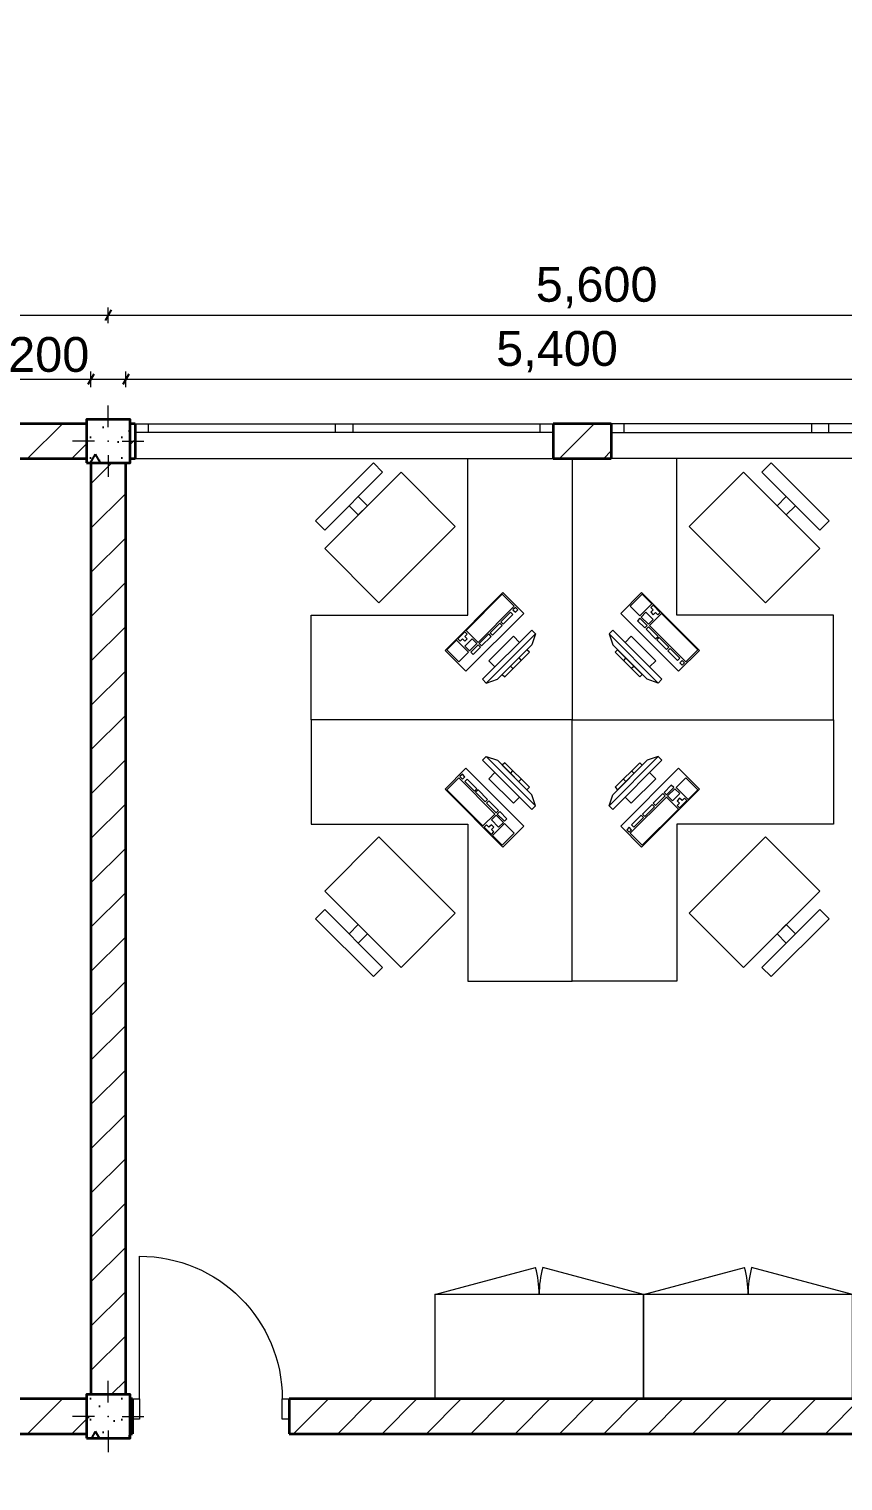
# Model space of a CAD drawing. Header units: millimetres. Extents: x 323482 to 503016, y 8175 to 72038.
# Drawn here: x 429668 to 434343, y 18787 to 27123 of the extents above; entities that cross this region are included whole.
import ezdxf

# ---------------------------------------------------------------- set-up
doc = ezdxf.new("R2010")
doc.units = ezdxf.units.MM
doc.header["$MEASUREMENT"] = 0
for name, color, linetype in [('ARCHICAD Doors', 7, 'Continuous'), ('ARCHICAD Windows', 7, 'Continuous'), ('Dimensioning - General', 7, 'Continuous'), ('Interior - Furniture', 7, 'Continuous'), ('Structural - Bearing', 7, 'Continuous')]:
    doc.layers.add(name, color=color, linetype=linetype)
for name, color, linetype, lineweight, true_color in [('ARCHICAD Doors_Pen_No__23', 7, 'Continuous', 20, 0xff6600), ('ARCHICAD Doors_Pen_No__3', 7, 'Continuous', 18, 0xff6600), ('ARCHICAD Windows_Pen_No__23', 7, 'Continuous', 20, 0xff6600), ('ARCHICAD Windows_Pen_No__3', 7, 'Continuous', 18, 0xff6600), ('Dimensioning - General_Pen_No__45', 7, 'Continuous', 25, 0x40a5ff), ('Dimensioning - General_Pen_No__85', 7, 'Continuous', 20, 0x80c2ff), ('Structural - Bearing_Pen_No__107', 7, 'Continuous', 13, 0xaaaaaa), ('Structural - Bearing_Pen_No__28', 7, 'Continuous', 35, 0xa80f02), ('Structural - Bearing_Pen_No__48', 7, 'Continuous', 25, 0xa80f02), ('Structural - Combined_Pen_No__118', 7, 'Continuous', 13, 0x573938), ('Structural - Grid_Pen_No__118', 7, 'Continuous', 13, 0x573938)]:
    doc.layers.add(name, color=color, linetype=linetype, lineweight=lineweight, true_color=true_color)
for name, color, linetype, lineweight in [('ARCHICAD Doors_Pen_No__27', 7, 'Continuous', 35), ('ARCHICAD Windows_Pen_No__27', 7, 'Continuous', 35), ('Dimensioning - General_Pen_No__46', 5, 'Continuous', 25), ('Interior - Furniture _Pen_No__120', 7, 'Continuous', 13), ('Structural - Bearing_Pen_No__20', 1, 'Continuous', 0), ('Structural - Bearing_Pen_No__27', 7, 'Continuous', 35)]:
    doc.layers.add(name, color=color, linetype=linetype, lineweight=lineweight)
doc.styles.add('GENERATED_STYLE_1', font='arial.ttf')
doc.dimstyles.new('GENERATED_STYLE__6', dxfattribs={"dimtxt": 200, "dimasz": 45.6, "dimexe": 0.18, "dimexo": 0.0625, "dimgap": 0.09, "dimtad": 1, "dimtih": 1, "dimtoh": 1, "dimdec": 0, "dimzin": 0, "dimdsep": 46, "dimtxsty": 'GENERATED_STYLE_1', "dimblk": 'ARROWHEAD_2', "dimblk1": 'ARROWHEAD_2', "dimblk2": 'ARROWHEAD_2', "dimcen": 0.09, "dimse1": 1, "dimse2": 1, "dimclrd": 256, "dimclre": 256, "dimclrt": 5, "dimadec": 0, "dimazin": 0, "dimtfac": 1, "dimtdec": 4, "dimtmove": 0, "dimatfit": 3, "dimfxl": 1, "dimtolj": 1, "dimtzin": 0, "dimarcsym": 0})
doc.dimstyles.new('GENERATED_STYLE__7', dxfattribs={"dimtxt": 200, "dimasz": 45.6, "dimexe": 0.18, "dimexo": 0.0625, "dimgap": 0.09, "dimtad": 1, "dimdec": 0, "dimzin": 0, "dimdsep": 46, "dimtxsty": 'GENERATED_STYLE_1', "dimblk": 'ARROWHEAD_2', "dimblk1": 'ARROWHEAD_2', "dimblk2": 'ARROWHEAD_2', "dimcen": 0.09, "dimse1": 1, "dimse2": 1, "dimclrd": 256, "dimclre": 256, "dimclrt": 5, "dimadec": 0, "dimazin": 0, "dimtfac": 1, "dimtdec": 4, "dimtmove": 0, "dimatfit": 3, "dimfxl": 1, "dimtolj": 1, "dimtzin": 0, "dimarcsym": 0})
pattern_1 = [(45, (0, 0), (-127.27922, 127.27922), [])]
pattern_2 = [(0, (0, 0), (0, 623.5383), [60, -300]), (0, (180, 311.8), (0, 623.5383), [60, -300]), (60, (0, 0), (-540, 311.7692), [60, -300]), (60, (360, 0), (-540, 311.7692), [60, -300]), (120, (60, 0), (540, 311.7692), [60, -300]), (120, (420, 0), (540, 311.7692), [60, -300]), (0, (0, 60), (0, 120.000005), [0, -120.000005, 0, -180.000007]), (45, (60, 60), (-84.852817, 84.852817), [0, -90.000004, 0, -150.000006])]

# ---------------------------------------------------------------- blocks, each defined once
blk = doc.blocks.new('Double Sash Window 21_5')
at = {"layer": 'ARCHICAD Windows_Pen_No__23', "color": 30, "linetype": 'Continuous', "lineweight": 20, "true_color": 0xff6600}
for p, q in [((-1200, 0), (-1125, 0)), ((-1125, 0), (-1125, -50)), ((-50, -50), (-50, 0)), ((-50, 0), (0, 0)), ((0, 0), (50, 0)), ((50, 0), (50, -50)), ((1125, -50), (1125, 0)), ((1125, 0), (1200, 0)), ((-1125, -50), (-1200, -50)), ((0, -50), (-50, -50)), ((50, -50), (0, -50)), ((1200, -50), (1125, -50))]:
    blk.add_line(p, q, dxfattribs=at)
at = {"layer": 'ARCHICAD Windows_Pen_No__27', "color": 7, "linetype": 'Continuous', "lineweight": 35}
for p, q in [((-1200, 0), (-1200, -50)), ((-1200, 0), (-1200, -50)), ((1200, 0), (1200, -50)), ((1200, 0), (1200, -50)), ((-1200, -50), (-1200, -200)), ((1200, -50), (1200, -200))]:
    blk.add_line(p, q, dxfattribs=at)
at = {"layer": 'ARCHICAD Windows_Pen_No__3', "color": 30, "linetype": 'Continuous', "lineweight": 18, "true_color": 0xff6600}
for p, q in [((-1200, 0), (1200, 0)), ((-1125, 0), (-50, 0)), ((50, 0), (1125, 0)), ((-50, -50), (-1125, -50)), ((1125, -50), (50, -50)), ((-1200, -200), (1200, -200))]:
    blk.add_line(p, q, dxfattribs=at)
blk = doc.blocks.new('Wall_34', base_point=(416523.1, 24757.2))
at = {"layer": 'Structural - Bearing_Pen_No__107', "linetype": 'Continuous', "lineweight": 13, "true_color": 0xaaaaaa}
h = blk.add_hatch(dxfattribs=at)
h.set_pattern_fill('MASONRY_BLOCK', color=253, style=0, pattern_type=2)
h.set_pattern_definition(pattern_1)
h.paths.add_polyline_path([(427848.4, 24857.2), (427848.4, 24657.2), (429998.4, 24657.2), (429998.4, 24857.2)])
h = blk.add_hatch(dxfattribs=at)
h.set_pattern_fill('MASONRY_BLOCK', color=253, style=0, pattern_type=2)
h.set_pattern_definition(pattern_1)
h.paths.add_polyline_path([(430248.4, 24857.2), (430248.4, 24657.2), (430278.1, 24657.2), (430278.1, 24857.2)])
h = blk.add_hatch(dxfattribs=at)
h.set_pattern_fill('MASONRY_BLOCK', color=253, style=0, pattern_type=2)
h.set_pattern_definition(pattern_1)
h.paths.add_polyline_path([(433012.3, 24857.2), (432678.1, 24857.2), (432678.1, 24657.2), (433012.3, 24657.2)])
at = {"layer": 'Structural - Bearing_Pen_No__27', "color": 7, "linetype": 'Continuous', "lineweight": 35}
for p, q in [((430278.1, 24857.2), (430278.1, 24807.2)), ((432678.1, 24857.2), (432678.1, 24807.2)), ((433012.3, 24857.2), (433012.3, 24807.2)), ((430278.1, 24807.2), (430278.1, 24657.2)), ((432678.1, 24807.2), (432678.1, 24657.2)), ((433012.3, 24807.2), (433012.3, 24657.2))]:
    blk.add_line(p, q, dxfattribs=at)
at = {"layer": 'Structural - Bearing_Pen_No__27', "color": 7, "linetype": 'Continuous', "lineweight": 35, "flags": 128}
for points in [[(429998.4, 24857.2), (427848.4, 24857.2)], [(430278.1, 24857.2), (430248.4, 24857.2)], [(433012.3, 24857.2), (432678.1, 24857.2)], [(427848.4, 24657.2), (429998.4, 24657.2)], [(430248.4, 24657.2), (430278.1, 24657.2)], [(432678.1, 24657.2), (433012.3, 24657.2)]]:
    blk.add_lwpolyline(points, dxfattribs=at)
at = {"layer": 'ARCHICAD Windows', "color": 21, "linetype": 'Continuous', "lineweight": 18, "true_color": 0xff9955, "zscale": 1000}
blk.add_blockref('Double Sash Window 21_5', (431478.1, 24857.2), dxfattribs=at)
at = {"layer": 'ARCHICAD Windows', "color": 21, "linetype": 'Continuous', "lineweight": 18, "true_color": 0xff9955, "xscale": -1, "zscale": 1000}
blk.add_blockref('Double Sash Window 21_5', (434212.3, 24857.2), dxfattribs=at)
blk = doc.blocks.new('Wall_37', base_point=(416523.1, 19157.2))
at = {"layer": 'Structural - Bearing_Pen_No__107', "linetype": 'Continuous', "lineweight": 13, "true_color": 0xaaaaaa}
h = blk.add_hatch(dxfattribs=at)
h.set_pattern_fill('MASONRY_BLOCK', color=253, style=0, pattern_type=2)
h.set_pattern_definition(pattern_1)
h.paths.add_polyline_path([(427848.4, 19257.2), (427848.4, 19057.2), (429998.4, 19057.2), (429998.4, 19257.2)])
at = {"layer": 'Structural - Bearing_Pen_No__27', "color": 7, "linetype": 'Continuous', "lineweight": 35, "flags": 128}
for points in [[(429998.4, 19257.2), (427848.4, 19257.2)], [(427848.4, 19057.2), (429998.4, 19057.2)]]:
    blk.add_lwpolyline(points, dxfattribs=at)
blk = doc.blocks.new('Wall_40', base_point=(430123.4, 24757.2))
at = {"layer": 'Structural - Bearing_Pen_No__107', "linetype": 'Continuous', "lineweight": 13, "true_color": 0xaaaaaa}
h = blk.add_hatch(dxfattribs=at)
h.set_pattern_fill('MASONRY_BLOCK', color=253, style=0, pattern_type=2)
h.set_pattern_definition(pattern_1)
h.paths.add_polyline_path([(430223.4, 24632.2), (430023.4, 24632.2), (430023.4, 19282.2), (430223.4, 19282.2)])
at = {"layer": 'Structural - Bearing_Pen_No__27', "color": 7, "linetype": 'Continuous', "lineweight": 35, "flags": 128}
for points in [[(430023.4, 24632.2), (430023.4, 19282.2)], [(430223.4, 19282.2), (430223.4, 24632.2)]]:
    blk.add_lwpolyline(points, dxfattribs=at)
blk = doc.blocks.new('Door 21')
at = {"layer": 'ARCHICAD Doors_Pen_No__23', "color": 30, "linetype": 'Continuous', "lineweight": 20, "true_color": 0xff6600}
for p, q in [((-410, 0), (-450, 0)), ((-450, 0), (-450, -115)), ((-410, -115), (-410, 0)), ((450, 0), (410, 0)), ((410, 0), (410, -115)), ((450, -115), (450, 0)), ((-450, -115), (-410, -115)), ((410, -115), (450, -115))]:
    blk.add_line(p, q, dxfattribs=at)
at = {"layer": 'ARCHICAD Doors_Pen_No__27', "color": 7, "linetype": 'Continuous', "lineweight": 35}
for p, q in [((-450, 0), (-450, -115)), ((-450, 0), (-450, -115)), ((450, 0), (450, -115)), ((450, 0), (450, -115)), ((-450, -115), (-450, -200)), ((450, -115), (450, -200))]:
    blk.add_line(p, q, dxfattribs=at)
at = {"layer": 'ARCHICAD Doors_Pen_No__3', "color": 30, "linetype": 'Continuous', "lineweight": 18, "true_color": 0xff6600}
blk.add_line((410, 0), (410, 820), dxfattribs=at)
blk.add_arc((410, 0), 820, 90, 180, dxfattribs=at)
blk = doc.blocks.new('Wall_41', base_point=(430123.4, 19157.2))
at = {"layer": 'Structural - Bearing_Pen_No__107', "linetype": 'Continuous', "lineweight": 13, "true_color": 0xaaaaaa}
h = blk.add_hatch(dxfattribs=at)
h.set_pattern_fill('MASONRY_BLOCK', color=253, style=0, pattern_type=2)
h.set_pattern_definition(pattern_1)
h.paths.add_polyline_path([(430248.4, 19257.2), (430248.4, 19057.2), (430262.9, 19057.2), (430262.9, 19257.2)])
h = blk.add_hatch(dxfattribs=at)
h.set_pattern_fill('MASONRY_BLOCK', color=253, style=0, pattern_type=2)
h.set_pattern_definition(pattern_1)
h.paths.add_polyline_path([(435598.1, 19257.2), (431162.9, 19257.2), (431162.9, 19057.2), (435598.1, 19057.2)])
h = blk.add_hatch(dxfattribs=at)
h.set_pattern_fill('MASONRY_BLOCK', color=253, style=0, pattern_type=2)
h.set_pattern_definition(pattern_1)
h.paths.add_polyline_path([(435848.1, 19257.2), (435848.1, 19057.2), (437222.1, 19057.2), (437422.1, 19257.2)])
at = {"layer": 'Structural - Bearing_Pen_No__27', "color": 7, "linetype": 'Continuous', "lineweight": 35}
for p, q in [((430262.9, 19257.2), (430262.9, 19142.2)), ((431162.9, 19257.2), (431162.9, 19142.2)), ((430262.9, 19142.2), (430262.9, 19057.2)), ((431162.9, 19142.2), (431162.9, 19057.2))]:
    blk.add_line(p, q, dxfattribs=at)
at = {"layer": 'Structural - Bearing_Pen_No__27', "color": 7, "linetype": 'Continuous', "lineweight": 35, "flags": 128}
for points in [[(430262.9, 19257.2), (430248.4, 19257.2)], [(435598.1, 19257.2), (431162.9, 19257.2)], [(437422.1, 19257.2), (435848.1, 19257.2)], [(430248.4, 19057.2), (430262.9, 19057.2)], [(431162.9, 19057.2), (435598.1, 19057.2)], [(435848.1, 19057.2), (437222.1, 19057.2)]]:
    blk.add_lwpolyline(points, dxfattribs=at)
at = {"layer": 'ARCHICAD Doors', "color": 21, "linetype": 'Continuous', "lineweight": 18, "true_color": 0xff9955, "xscale": -1, "zscale": 1000}
blk.add_blockref('Door 21', (430712.9, 19257.2), dxfattribs=at)
blk = doc.blocks.new('Column_44', base_point=(430123.4, 24757.2))
at = {"layer": 'Structural - Bearing_Pen_No__48', "linetype": 'Continuous', "lineweight": 25, "true_color": 0xa80f02}
h = blk.add_hatch(dxfattribs=at)
h.set_pattern_fill('STRUCTURAL_CONCRETE', color=14, style=0, pattern_type=2)
h.set_pattern_definition(pattern_2)
h.paths.add_polyline_path([(429998.4, 24632.2), (430248.4, 24632.2), (430248.4, 24882.2), (429998.4, 24882.2)])
at = {"layer": 'Structural - Bearing_Pen_No__20', "color": 1, "linetype": 'Continuous', "lineweight": 0}
for p, q in [((430123.4, 24837.2), (430123.4, 24962.2)), ((430043.4, 24757.2), (429918.4, 24757.2)), ((430123.4, 24677.2), (430123.4, 24552.2)), ((430203.4, 24757.2), (430328.4, 24757.2))]:
    blk.add_line(p, q, dxfattribs=at)
blk.add_point((430123.4, 24757.2), dxfattribs=at)
at = {"layer": 'Structural - Bearing_Pen_No__28', "color": 14, "linetype": 'Continuous', "lineweight": 35, "true_color": 0xa80f02, "flags": 128}
blk.add_lwpolyline([(429998.4, 24632.2), (430248.4, 24632.2), (430248.4, 24882.2), (429998.4, 24882.2)], close=True, dxfattribs=at)
blk = doc.blocks.new('Column_50', base_point=(430123.4, 19157.2))
at = {"layer": 'Structural - Bearing_Pen_No__48', "linetype": 'Continuous', "lineweight": 25, "true_color": 0xa80f02}
h = blk.add_hatch(dxfattribs=at)
h.set_pattern_fill('STRUCTURAL_CONCRETE', color=14, style=0, pattern_type=2)
h.set_pattern_definition(pattern_2)
h.paths.add_polyline_path([(429998.4, 19032.2), (430248.4, 19032.2), (430248.4, 19282.2), (429998.4, 19282.2)])
at = {"layer": 'Structural - Bearing_Pen_No__20', "color": 1, "linetype": 'Continuous', "lineweight": 0}
for p, q in [((430123.4, 19237.2), (430123.4, 19362.2)), ((430043.4, 19157.2), (429918.4, 19157.2)), ((430203.4, 19157.2), (430328.4, 19157.2)), ((430123.4, 19077.2), (430123.4, 18952.2))]:
    blk.add_line(p, q, dxfattribs=at)
blk.add_point((430123.4, 19157.2), dxfattribs=at)
at = {"layer": 'Structural - Bearing_Pen_No__28', "color": 14, "linetype": 'Continuous', "lineweight": 35, "true_color": 0xa80f02, "flags": 128}
blk.add_lwpolyline([(429998.4, 19032.2), (430248.4, 19032.2), (430248.4, 19282.2), (429998.4, 19282.2)], close=True, dxfattribs=at)
blk = doc.blocks.new('Office Layout Island 21')
at = {"layer": 'Structural - Combined_Pen_No__118', "color": 39, "linetype": 'Continuous', "lineweight": 13, "true_color": 0x573938}
for p, q in [((-1142.4, 1474.8), (-1474.8, 1142.4)), ((-983.3, 1421.7), (-1421.7, 983.3)), ((-1421.7, 1089.4), (-1089.4, 1421.7)), ((-1089.4, 1421.7), (-1142.4, 1474.8)), ((-672.2, 1110.6), (-983.3, 1421.7)), ((0, 1500), (-600, 1500)), ((-600, 1500), (-600, 600)), ((0, 0), (0, 1500)), ((0, 1500), (600, 1500)), ((0, 0), (0, 1500)), ((600, 1500), (600, 600)), ((672.2, 1110.6), (983.3, 1421.7)), ((983.3, 1421.7), (1421.7, 983.3)), ((1089.4, 1421.7), (1142.4, 1474.8)), ((1421.7, 1089.4), (1089.4, 1421.7)), ((1142.4, 1474.8), (1474.8, 1142.4)), ((-1229, 1282.1), (-1282.1, 1229)), ((-1176, 1229), (-1229, 1282.1)), ((1176, 1229), (1229, 1282.1)), ((1229, 1282.1), (1282.1, 1229)), ((-1282.1, 1229), (-1229, 1176)), ((-1229, 1176), (-1176, 1229)), ((1229, 1176), (1176, 1229)), ((1282.1, 1229), (1229, 1176)), ((-1474.8, 1142.4), (-1421.7, 1089.4)), ((-1110.6, 672.2), (-672.2, 1110.6)), ((1110.6, 672.2), (672.2, 1110.6)), ((1474.8, 1142.4), (1421.7, 1089.4)), ((-1421.7, 983.3), (-1110.6, 672.2)), ((1421.7, 983.3), (1110.6, 672.2)), ((-730.8, 398.5), (-398.5, 730.8)), ((-457.4, 665.1), (-402, 720.5)), ((-402, 720.5), (-333.4, 651.9)), ((-398.5, 730.8), (-278.3, 610.6)), ((278.3, 610.6), (398.5, 730.8)), ((333.4, 651.9), (402, 720.5)), ((398.5, 730.8), (730.8, 398.5)), ((402, 720.5), (609.7, 512.7)), ((-600, 600), (-1500, 600)), ((-1500, 600), (-1500, 0)), ((-720.5, 402), (-512.7, 609.7)), ((-278.3, 610.6), (-610.6, 278.3)), ((-512.7, 609.7), (-444.2, 541.1)), ((-505.8, 616.6), (-464.3, 658.1)), ((-492.1, 602.9), (-505.8, 616.6)), ((-478.3, 616.7), (-492.1, 602.9)), ((-464.6, 603), (-478.3, 616.7)), ((-464.7, 575.5), (-423.1, 617)), ((-450.7, 616.9), (-464.6, 603)), ((-450.6, 644.4), (-464.4, 630.6)), ((-464.4, 630.6), (-450.7, 616.9)), ((-464.3, 658.1), (-450.6, 644.4)), ((-388.8, 596.5), (-457.4, 665.1)), ((-395.7, 589.6), (-437.3, 548)), ((-423.1, 617), (-395.7, 589.6)), ((-333.4, 651.9), (-388.8, 596.5)), ((610.6, 278.3), (278.3, 610.6)), ((312.8, 631.3), (326.5, 645)), ((326.7, 617.5), (312.8, 631.3)), ((326.5, 645), (340.4, 631.2)), ((340.4, 631.2), (326.7, 617.5)), ((541.1, 444.2), (333.4, 651.9)), ((340.5, 603.6), (354.2, 617.3)), ((395.9, 548.2), (340.5, 603.6)), ((354.2, 617.3), (409.6, 562)), ((600, 600), (1500, 600)), ((1500, 600), (1500, 0)), ((-444.2, 541.1), (-651.9, 333.4)), ((-515.1, 232.3), (-232.3, 515.1)), ((-492.7, 478.9), (-437.3, 534.3)), ((-423.6, 520.5), (-479, 465.2)), ((-437.3, 548), (-464.7, 575.5)), ((-437.3, 534.3), (-423.6, 520.5)), ((-430.4, 541.2), (-388.9, 582.7)), ((-416.7, 527.5), (-430.4, 541.2)), ((-375.1, 569), (-416.7, 527.5)), ((-388.9, 582.7), (-375.1, 569)), ((-232.3, 515.1), (-211.1, 493.9)), ((211.1, 493.9), (232.3, 515.1)), ((232.3, 515.1), (515.1, 232.3)), ((409.6, 562), (395.9, 548.2)), ((402.8, 541.3), (416.6, 555)), ((458.2, 485.9), (402.8, 541.3)), ((416.6, 555), (471.9, 499.6)), ((609.7, 512.7), (541.1, 444.2)), ((602.9, 492.1), (616.6, 505.8)), ((616.6, 505.8), (658.1, 464.3)), ((-555, 416.6), (-499.6, 471.9)), ((-485.9, 458.2), (-541.3, 402.8)), ((-499.6, 471.9), (-485.9, 458.2)), ((-211.1, 493.9), (-493.9, 211.1)), ((-479, 465.2), (-492.7, 478.9)), ((-479.8, 338.4), (-338.4, 479.8)), ((-303, 444.4), (-444.4, 303)), ((-430.3, 232.3), (-232.3, 430.3)), ((-338.4, 479.8), (-303, 444.4)), ((-211.1, 493.9), (-232.3, 430.3)), ((493.9, 211.1), (211.1, 493.9)), ((211.1, 493.9), (232.3, 430.3)), ((232.3, 430.3), (430.3, 232.3)), ((303, 444.4), (338.4, 479.8)), ((444.4, 303), (303, 444.4)), ((338.4, 479.8), (479.8, 338.4)), ((471.9, 499.6), (458.2, 485.9)), ((465.2, 479), (478.9, 492.7)), ((520.5, 423.6), (465.2, 479)), ((478.9, 492.7), (534.3, 437.3)), ((534.3, 437.3), (520.5, 423.6)), ((527.5, 416.7), (541.2, 430.4)), ((541.2, 430.4), (582.7, 388.9)), ((548, 437.3), (575.5, 464.7)), ((589.6, 395.7), (548, 437.3)), ((575.5, 464.7), (617, 423.1)), ((617, 423.1), (589.6, 395.7)), ((596.5, 388.8), (665.1, 457.4)), ((616.7, 478.3), (602.9, 492.1)), ((603, 464.6), (616.7, 478.3)), ((616.9, 450.7), (603, 464.6)), ((630.6, 464.4), (616.9, 450.7)), ((644.4, 450.6), (630.6, 464.4)), ((658.1, 464.3), (644.4, 450.6)), ((665.1, 457.4), (720.5, 402)), ((-610.6, 278.3), (-730.8, 398.5)), ((-651.9, 333.4), (-720.5, 402)), ((-645, 326.5), (-631.2, 340.4)), ((-631.2, 340.4), (-617.5, 326.7)), ((-617.3, 354.2), (-562, 409.6)), ((-603.6, 340.5), (-617.3, 354.2)), ((-548.2, 395.9), (-603.6, 340.5)), ((-562, 409.6), (-548.2, 395.9)), ((-541.3, 402.8), (-555, 416.6)), ((-444.4, 303), (-479.8, 338.4)), ((-402, 260.6), (-260.6, 402)), ((-246.4, 387.9), (-387.9, 246.4)), ((-307.7, 354.9), (-293.6, 340.7)), ((-260.6, 402), (-246.4, 387.9)), ((246.4, 387.9), (260.6, 402)), ((387.9, 246.4), (246.4, 387.9)), ((260.6, 402), (402, 260.6)), ((307.7, 354.9), (293.6, 340.7)), ((479.8, 338.4), (444.4, 303)), ((569, 375.1), (527.5, 416.7)), ((582.7, 388.9), (569, 375.1)), ((651.9, 333.4), (596.5, 388.8)), ((730.8, 398.5), (610.6, 278.3)), ((720.5, 402), (651.9, 333.4)), ((-631.3, 312.8), (-645, 326.5)), ((-617.5, 326.7), (-631.3, 312.8)), ((-387.9, 246.4), (-402, 260.6)), ((-354.9, 307.7), (-340.7, 293.6)), ((354.9, 307.7), (340.7, 293.6)), ((402, 260.6), (387.9, 246.4)), ((-493.9, 211.1), (-515.1, 232.3)), ((-493.9, 211.1), (-430.3, 232.3)), ((493.9, 211.1), (430.3, 232.3)), ((515.1, 232.3), (493.9, 211.1)), ((-1500, 0), (0, 0)), ((-1500, 0), (0, 0)), ((-1500, -600), (-1500, 0)), ((1500, 0), (0, 0)), ((0, 0), (0, -1500)), ((1500, 0), (0, 0)), ((0, 0), (0, -1500)), ((1500, -600), (1500, 0)), ((-515.1, -232.3), (-493.9, -211.1)), ((-232.3, -515.1), (-515.1, -232.3)), ((-493.9, -211.1), (-211.1, -493.9)), ((-493.9, -211.1), (-430.3, -232.3)), ((-232.3, -430.3), (-430.3, -232.3)), ((-402, -260.6), (-387.9, -246.4)), ((-387.9, -246.4), (-246.4, -387.9)), ((211.1, -493.9), (493.9, -211.1)), ((515.1, -232.3), (232.3, -515.1)), ((430.3, -232.3), (232.3, -430.3)), ((246.4, -387.9), (387.9, -246.4)), ((387.9, -246.4), (402, -260.6)), ((493.9, -211.1), (430.3, -232.3)), ((493.9, -211.1), (515.1, -232.3)), ((-730.8, -398.5), (-610.6, -278.3)), ((-720.5, -402), (-651.9, -333.4)), ((-651.9, -333.4), (-596.5, -388.8)), ((-610.6, -278.3), (-278.3, -610.6)), ((-479.8, -338.4), (-444.4, -303)), ((-444.4, -303), (-303, -444.4)), ((-260.6, -402), (-402, -260.6)), ((-354.9, -307.7), (-340.7, -293.6)), ((402, -260.6), (260.6, -402)), ((278.3, -610.6), (610.6, -278.3)), ((303, -444.4), (444.4, -303)), ((354.9, -307.7), (340.7, -293.6)), ((444.2, -541.1), (651.9, -333.4)), ((444.4, -303), (479.8, -338.4)), ((610.6, -278.3), (730.8, -398.5)), ((617.5, -326.7), (631.3, -312.8)), ((631.2, -340.4), (617.5, -326.7)), ((645, -326.5), (631.2, -340.4)), ((631.3, -312.8), (645, -326.5)), ((651.9, -333.4), (720.5, -402)), ((-398.5, -730.8), (-730.8, -398.5)), ((-665.1, -457.4), (-720.5, -402)), ((-596.5, -388.8), (-665.1, -457.4)), ((-617, -423.1), (-589.6, -395.7)), ((-589.6, -395.7), (-548, -437.3)), ((-582.7, -388.9), (-569, -375.1)), ((-541.2, -430.4), (-582.7, -388.9)), ((-569, -375.1), (-527.5, -416.7)), ((-527.5, -416.7), (-541.2, -430.4)), ((-338.4, -479.8), (-479.8, -338.4)), ((-307.7, -354.9), (-293.6, -340.7)), ((-246.4, -387.9), (-260.6, -402)), ((260.6, -402), (246.4, -387.9)), ((307.7, -354.9), (293.6, -340.7)), ((479.8, -338.4), (338.4, -479.8)), ((730.8, -398.5), (398.5, -730.8)), ((485.9, -458.2), (541.3, -402.8)), ((555, -416.6), (499.6, -471.9)), ((720.5, -402), (512.7, -609.7)), ((541.3, -402.8), (555, -416.6)), ((548.2, -395.9), (603.6, -340.5)), ((562, -409.6), (548.2, -395.9)), ((617.3, -354.2), (562, -409.6)), ((603.6, -340.5), (617.3, -354.2)), ((-658.1, -464.3), (-644.4, -450.6)), ((-616.6, -505.8), (-658.1, -464.3)), ((-644.4, -450.6), (-630.6, -464.4)), ((-630.6, -464.4), (-616.9, -450.7)), ((-575.5, -464.7), (-617, -423.1)), ((-616.9, -450.7), (-603, -464.6)), ((-603, -464.6), (-616.7, -478.3)), ((-616.7, -478.3), (-602.9, -492.1)), ((-602.9, -492.1), (-616.6, -505.8)), ((-609.7, -512.7), (-541.1, -444.2)), ((-548, -437.3), (-575.5, -464.7)), ((-541.1, -444.2), (-333.4, -651.9)), ((-534.3, -437.3), (-520.5, -423.6)), ((-478.9, -492.7), (-534.3, -437.3)), ((-520.5, -423.6), (-465.2, -479)), ((-465.2, -479), (-478.9, -492.7)), ((-471.9, -499.6), (-458.2, -485.9)), ((-416.6, -555), (-471.9, -499.6)), ((-458.2, -485.9), (-402.8, -541.3)), ((-303, -444.4), (-338.4, -479.8)), ((-211.1, -493.9), (-232.3, -430.3)), ((-211.1, -493.9), (-232.3, -515.1)), ((211.1, -493.9), (232.3, -430.3)), ((232.3, -515.1), (211.1, -493.9)), ((338.4, -479.8), (303, -444.4)), ((423.6, -520.5), (479, -465.2)), ((492.7, -478.9), (437.3, -534.3)), ((479, -465.2), (492.7, -478.9)), ((499.6, -471.9), (485.9, -458.2)), ((-402, -720.5), (-609.7, -512.7)), ((-402.8, -541.3), (-416.6, -555)), ((-409.6, -562), (-395.9, -548.2)), ((-354.2, -617.3), (-409.6, -562)), ((-395.9, -548.2), (-340.5, -603.6)), ((375.1, -569), (416.7, -527.5)), ((388.9, -582.7), (375.1, -569)), ((430.4, -541.2), (388.9, -582.7)), ((395.7, -589.6), (437.3, -548)), ((416.7, -527.5), (430.4, -541.2)), ((464.7, -575.5), (423.1, -617)), ((437.3, -534.3), (423.6, -520.5)), ((437.3, -548), (464.7, -575.5)), ((512.7, -609.7), (444.2, -541.1)), ((-600, -600), (-1500, -600)), ((-600, -1500), (-600, -600)), ((-333.4, -651.9), (-402, -720.5)), ((-278.3, -610.6), (-398.5, -730.8)), ((-340.5, -603.6), (-354.2, -617.3)), ((-340.4, -631.2), (-326.7, -617.5)), ((-326.5, -645), (-340.4, -631.2)), ((-326.7, -617.5), (-312.8, -631.3)), ((-312.8, -631.3), (-326.5, -645)), ((398.5, -730.8), (278.3, -610.6)), ((333.4, -651.9), (388.8, -596.5)), ((402, -720.5), (333.4, -651.9)), ((388.8, -596.5), (457.4, -665.1)), ((423.1, -617), (395.7, -589.6)), ((457.4, -665.1), (402, -720.5)), ((450.6, -644.4), (464.4, -630.6)), ((464.3, -658.1), (450.6, -644.4)), ((450.7, -616.9), (464.6, -603)), ((464.4, -630.6), (450.7, -616.9)), ((505.8, -616.6), (464.3, -658.1)), ((464.6, -603), (478.3, -616.7)), ((478.3, -616.7), (492.1, -602.9)), ((492.1, -602.9), (505.8, -616.6)), ((600, -1500), (600, -600)), ((600, -600), (1500, -600)), ((-1421.7, -983.3), (-1110.6, -672.2)), ((-1110.6, -672.2), (-672.2, -1110.6)), ((1110.6, -672.2), (672.2, -1110.6)), ((1421.7, -983.3), (1110.6, -672.2)), ((-983.3, -1421.7), (-1421.7, -983.3)), ((983.3, -1421.7), (1421.7, -983.3)), ((-1474.8, -1142.4), (-1421.7, -1089.4)), ((-1142.4, -1474.8), (-1474.8, -1142.4)), ((-1421.7, -1089.4), (-1089.4, -1421.7)), ((-672.2, -1110.6), (-983.3, -1421.7)), ((672.2, -1110.6), (983.3, -1421.7)), ((1421.7, -1089.4), (1089.4, -1421.7)), ((1142.4, -1474.8), (1474.8, -1142.4)), ((1474.8, -1142.4), (1421.7, -1089.4)), ((-1282.1, -1229), (-1229, -1176)), ((-1229, -1282.1), (-1282.1, -1229)), ((-1229, -1176), (-1176, -1229)), ((-1176, -1229), (-1229, -1282.1)), ((1229, -1176), (1176, -1229)), ((1176, -1229), (1229, -1282.1)), ((1282.1, -1229), (1229, -1176)), ((1229, -1282.1), (1282.1, -1229)), ((-1089.4, -1421.7), (-1142.4, -1474.8)), ((0, -1500), (-600, -1500)), ((0, -1500), (600, -1500)), ((1089.4, -1421.7), (1142.4, -1474.8))]:
    blk.add_line(p, q, dxfattribs=at)
blk = doc.blocks.new('Cupboard 21')
at = {"layer": 'Interior - Furniture _Pen_No__120', "color": 7, "linetype": 'Continuous', "lineweight": 13}
for p, q in [((1200, 600), (0, 600)), ((0, 600), (0, 0)), ((1200, 0), (1200, 600)), ((0, 0), (1200, 0)), ((0, 0), (579.6, -155.3)), ((1200, 0), (620.4, -155.3))]:
    blk.add_line(p, q, dxfattribs=at)
for centre, start, end in [((0, 0), 345, 0), ((1200, 0), 180, 195)]:
    blk.add_arc(centre, 600, start, end, dxfattribs=at)
blk = doc.blocks.new('*D290')
at = {"layer": 'Dimensioning - General_Pen_No__45', "color": 161, "linetype": 'Continuous', "lineweight": 25, "true_color": 0x40a5ff, "transparency": 16777216}
for p, q in [((422240.6, 25142), (422206, 25082)), ((430040.7, 25142), (430006.1, 25082))]:
    blk.add_line(p, q, dxfattribs=at)
at = {"layer": 'Dimensioning - General_Pen_No__85', "color": 151, "linetype": 'Continuous', "lineweight": 20, "true_color": 0x80c2ff, "transparency": 16777216}
for p, q in [((422223.3, 25067), (422223.3, 25157)), ((422223.3, 25112), (430023.4, 25112)), ((430023.4, 25067), (430023.4, 25157))]:
    blk.add_line(p, q, dxfattribs=at)
at = {"layer": 'Dimensioning - General_Pen_No__46', "color": 5, "lineweight": 25, "transparency": 16777216, "char_height": 200, "attachment_point": 7, "style": 'GENERATED_STYLE_1'}
for s, insert in [('\\A1;7,800', (425551.3, 25152)), ('\\A1;200', (429548.4, 25152))]:
    blk.add_mtext(s, dxfattribs=dict(at, insert=insert))
blk = doc.blocks.new('ARROWHEAD_2')
at = {"color": 0, "linetype": 'Continuous', "lineweight": 0}
for p, q in [((0, 0), (-1, 0)), ((-0.38, -0.66), (0.38, 0.66))]:
    blk.add_line(p, q, dxfattribs=at)
blk = doc.blocks.new('*D291')
at = {"layer": 'Dimensioning - General_Pen_No__45', "color": 161, "linetype": 'Continuous', "lineweight": 25, "true_color": 0x40a5ff, "transparency": 16777216}
for p, q in [((430040.7, 25142), (430006.1, 25082)), ((430240.7, 25142), (430206.1, 25082))]:
    blk.add_line(p, q, dxfattribs=at)
at = {"layer": 'Dimensioning - General_Pen_No__85', "color": 151, "linetype": 'Continuous', "lineweight": 20, "true_color": 0x80c2ff, "transparency": 16777216}
for p, q in [((430023.4, 25067), (430023.4, 25157)), ((430023.4, 25112), (430223.4, 25112)), ((430223.4, 25067), (430223.4, 25157))]:
    blk.add_line(p, q, dxfattribs=at)
blk = doc.blocks.new('*D292')
at = {"layer": 'Dimensioning - General_Pen_No__45', "color": 161, "linetype": 'Continuous', "lineweight": 25, "true_color": 0x40a5ff, "transparency": 16777216}
for p, q in [((430240.7, 25142), (430206.1, 25082)), ((435640.4, 25142), (435605.8, 25082))]:
    blk.add_line(p, q, dxfattribs=at)
at = {"layer": 'Dimensioning - General_Pen_No__85', "color": 151, "linetype": 'Continuous', "lineweight": 20, "true_color": 0x80c2ff, "transparency": 16777216}
for p, q in [((430223.4, 25067), (430223.4, 25157)), ((430223.4, 25112), (435623.1, 25112)), ((435623.1, 25067), (435623.1, 25157))]:
    blk.add_line(p, q, dxfattribs=at)
at = {"layer": 'Dimensioning - General_Pen_No__46', "color": 5, "lineweight": 25, "transparency": 16777216, "char_height": 200, "attachment_point": 7, "style": 'GENERATED_STYLE_1'}
for s, insert in [('\\A1;5,400', (432351.3, 25152)), ('\\A1;200', (435148.1, 25152))]:
    blk.add_mtext(s, dxfattribs=dict(at, insert=insert))
blk = doc.blocks.new('*D302')
at = {"layer": 'Dimensioning - General_Pen_No__45', "color": 161, "linetype": 'Continuous', "lineweight": 25, "true_color": 0x40a5ff, "transparency": 16777216}
for p, q in [((441993, 19074.5), (442053, 19039.9)), ((441993, 17924.5), (442053, 17889.9))]:
    blk.add_line(p, q, dxfattribs=at)
at = {"layer": 'Dimensioning - General_Pen_No__85', "color": 151, "linetype": 'Continuous', "lineweight": 20, "true_color": 0x80c2ff, "transparency": 16777216}
for p, q in [((442068, 19057.2), (441978, 19057.2)), ((442023, 17907.2), (442023, 19057.2)), ((442068, 17907.2), (441978, 17907.2))]:
    blk.add_line(p, q, dxfattribs=at)
at = {"layer": 'Dimensioning - General_Pen_No__46', "color": 5, "lineweight": 25, "transparency": 16777216, "insert": (441983, 18139), "char_height": 200, "attachment_point": 7, "rotation": 90, "style": 'GENERATED_STYLE_1'}
blk.add_mtext('\\A1;1,150', dxfattribs=at)
blk = doc.blocks.new('*D303')
at = {"layer": 'Dimensioning - General_Pen_No__45', "color": 161, "linetype": 'Continuous', "lineweight": 25, "true_color": 0x40a5ff, "transparency": 16777216}
for p, q in [((441993, 19274.5), (442053, 19239.9)), ((441993, 19074.5), (442053, 19039.9))]:
    blk.add_line(p, q, dxfattribs=at)
at = {"layer": 'Dimensioning - General_Pen_No__85', "color": 151, "linetype": 'Continuous', "lineweight": 20, "true_color": 0x80c2ff, "transparency": 16777216}
for p, q in [((442068, 19257.2), (441978, 19257.2)), ((442023, 19057.2), (442023, 19257.2)), ((442068, 19057.2), (441978, 19057.2))]:
    blk.add_line(p, q, dxfattribs=at)
blk = doc.blocks.new('*D304')
at = {"layer": 'Dimensioning - General_Pen_No__45', "color": 161, "linetype": 'Continuous', "lineweight": 25, "true_color": 0x40a5ff, "transparency": 16777216}
for p, q in [((441993, 24674.5), (442053, 24639.9)), ((441993, 19274.5), (442053, 19239.9))]:
    blk.add_line(p, q, dxfattribs=at)
at = {"layer": 'Dimensioning - General_Pen_No__85', "color": 151, "linetype": 'Continuous', "lineweight": 20, "true_color": 0x80c2ff, "transparency": 16777216}
for p, q in [((442068, 24657.2), (441978, 24657.2)), ((442023, 19257.2), (442023, 24657.2)), ((442068, 19257.2), (441978, 19257.2))]:
    blk.add_line(p, q, dxfattribs=at)
at = {"layer": 'Dimensioning - General_Pen_No__46', "color": 5, "lineweight": 25, "transparency": 16777216, "char_height": 200, "attachment_point": 7, "rotation": 90, "style": 'GENERATED_STYLE_1'}
for s, insert in [('\\A1;200', (441983, 24182.2)), ('\\A1;5,400', (441983, 21614)), ('\\A1;200', (441983, 19274.5))]:
    blk.add_mtext(s, dxfattribs=dict(at, insert=insert))
blk = doc.blocks.new('*D305')
at = {"layer": 'Dimensioning - General_Pen_No__45', "color": 161, "linetype": 'Continuous', "lineweight": 25, "true_color": 0x40a5ff, "transparency": 16777216}
for p, q in [((442053, 24839.9), (441993, 24874.5)), ((441993, 24674.5), (442053, 24639.9))]:
    blk.add_line(p, q, dxfattribs=at)
at = {"layer": 'Dimensioning - General_Pen_No__85', "color": 151, "linetype": 'Continuous', "lineweight": 20, "true_color": 0x80c2ff, "transparency": 16777216}
for p, q in [((442068, 24857.2), (441978, 24857.2)), ((442023, 24857.2), (442023, 24886.5)), ((442023, 24657.2), (442023, 24857.2)), ((442068, 24657.2), (441978, 24657.2))]:
    blk.add_line(p, q, dxfattribs=at)
blk = doc.blocks.new('*D335')
at = {"layer": 'Dimensioning - General_Pen_No__45', "color": 161, "linetype": 'Continuous', "lineweight": 25, "true_color": 0x40a5ff, "transparency": 16777216}
for p, q in [((416440.4, 12093.9), (416405.8, 12033.9)), ((441405.8, 12033.9), (441440.4, 12093.9))]:
    blk.add_line(p, q, dxfattribs=at)
at = {"layer": 'Dimensioning - General_Pen_No__85', "color": 151, "linetype": 'Continuous', "lineweight": 20, "true_color": 0x80c2ff, "transparency": 16777216}
for p, q in [((416423.1, 12018.9), (416423.1, 12108.9)), ((441423.1, 12018.9), (441423.1, 12108.9)), ((416393.8, 12063.9), (416423.1, 12063.9)), ((416423.1, 12063.9), (441423.1, 12063.9)), ((441423.1, 12063.9), (441452.5, 12063.9))]:
    blk.add_line(p, q, dxfattribs=at)
at = {"layer": 'Dimensioning - General_Pen_No__46', "color": 5, "lineweight": 25, "transparency": 16777216, "insert": (428503.7, 12103.9), "char_height": 200, "attachment_point": 7, "style": 'GENERATED_STYLE_1'}
blk.add_mtext('\\A1;25,000', dxfattribs=at)
blk = doc.blocks.new('*D343')
at = {"layer": 'Dimensioning - General_Pen_No__45', "color": 161, "linetype": 'Continuous', "lineweight": 25, "true_color": 0x40a5ff, "transparency": 16777216}
for p, q in [((442891.3, 24839.9), (442831.3, 24874.5)), ((442831.3, 13474.5), (442891.3, 13439.9))]:
    blk.add_line(p, q, dxfattribs=at)
at = {"layer": 'Dimensioning - General_Pen_No__85', "color": 151, "linetype": 'Continuous', "lineweight": 20, "true_color": 0x80c2ff, "transparency": 16777216}
for p, q in [((442906.3, 24857.2), (442816.3, 24857.2)), ((442861.3, 24857.2), (442861.3, 24886.5)), ((442861.3, 13457.2), (442861.3, 24857.2)), ((442906.3, 13457.2), (442816.3, 13457.2)), ((442861.3, 13427.9), (442861.3, 13457.2))]:
    blk.add_line(p, q, dxfattribs=at)
at = {"layer": 'Dimensioning - General_Pen_No__46', "color": 5, "lineweight": 25, "transparency": 16777216, "insert": (442821.3, 18747.9), "char_height": 200, "attachment_point": 7, "rotation": 90, "style": 'GENERATED_STYLE_1'}
blk.add_mtext('\\A1;11,400', dxfattribs=at)
blk = doc.blocks.new('*D346')
at = {"layer": 'Dimensioning - General_Pen_No__45', "color": 161, "linetype": 'Continuous', "lineweight": 25, "true_color": 0x40a5ff, "transparency": 16777216}
for p, q in [((427739.4, 25510.2), (427704.8, 25450.2)), ((430139.4, 25510.2), (430104.8, 25450.2))]:
    blk.add_line(p, q, dxfattribs=at)
at = {"layer": 'Dimensioning - General_Pen_No__85', "color": 151, "linetype": 'Continuous', "lineweight": 20, "true_color": 0x80c2ff, "transparency": 16777216}
for p, q in [((427722.1, 25435.2), (427722.1, 25525.2)), ((430122.1, 25435.2), (430122.1, 25525.2)), ((427722.1, 25480.2), (430122.1, 25480.2))]:
    blk.add_line(p, q, dxfattribs=at)
at = {"layer": 'Dimensioning - General_Pen_No__46', "color": 5, "lineweight": 25, "transparency": 16777216, "insert": (428578.9, 25520.2), "char_height": 200, "attachment_point": 7, "style": 'GENERATED_STYLE_1'}
blk.add_mtext('\\A1;2,400', dxfattribs=at)
blk = doc.blocks.new('*D347')
at = {"layer": 'Dimensioning - General_Pen_No__45', "color": 161, "linetype": 'Continuous', "lineweight": 25, "true_color": 0x40a5ff, "transparency": 16777216}
for p, q in [((430139.4, 25510.2), (430104.8, 25450.2)), ((435739.4, 25510.2), (435704.8, 25450.2))]:
    blk.add_line(p, q, dxfattribs=at)
at = {"layer": 'Dimensioning - General_Pen_No__85', "color": 151, "linetype": 'Continuous', "lineweight": 20, "true_color": 0x80c2ff, "transparency": 16777216}
for p, q in [((430122.1, 25435.2), (430122.1, 25525.2)), ((435722.1, 25435.2), (435722.1, 25525.2)), ((430122.1, 25480.2), (435722.1, 25480.2))]:
    blk.add_line(p, q, dxfattribs=at)
at = {"layer": 'Dimensioning - General_Pen_No__46', "color": 5, "lineweight": 25, "transparency": 16777216, "insert": (432578.9, 25520.2), "char_height": 200, "attachment_point": 7, "style": 'GENERATED_STYLE_1'}
blk.add_mtext('\\A1;5,600', dxfattribs=at)

msp = doc.modelspace()

# ---------------------------------------------------------------- block references
at = {"layer": 'Interior - Furniture', "color": 104, "linetype": 'Continuous', "lineweight": 20, "true_color": 0x029e21, "zscale": 1000, "rotation": 180}
for p in [(433198.1, 19857.2), (434398.1, 19857.2)]:
    msp.add_blockref('Cupboard 21', p, dxfattribs=at)
at = {"layer": 'Structural - Bearing', "color": 14, "lineweight": 35, "true_color": 0xa80f02}
for name, p in [('Column_44', (430123.4, 24757.2)), ('Column_50', (430123.4, 19157.2))]:
    msp.add_blockref(name, p, dxfattribs=at)
at = {"layer": 'Structural - Bearing', "color": 7, "lineweight": 35}
for name, p in [('Wall_34', (416523.1, 24757.2)), ('Wall_40', (430123.4, 24757.2)), ('Wall_37', (416523.1, 19157.2)), ('Wall_41', (430123.4, 19157.2))]:
    msp.add_blockref(name, p, dxfattribs=at)
at = {"layer": 'Structural - Grid_Pen_No__118', "color": 161, "linetype": 'Continuous', "lineweight": 20, "true_color": 0xaaaaff, "xscale": -1, "zscale": 1000, "rotation": 90}
msp.add_blockref('Office Layout Island 21', (432788.3, 23157.2), dxfattribs=at)

# ---------------------------------------------------------------- dimensions: what is measured, and where the dimension line sits
at = {"layer": 'Dimensioning - General', "color": 151, "linetype": 'Continuous', "lineweight": 20, "true_color": 0x80c2ff}
for base, p1, p2, picture, middle in [((430122.1, 25480.2), (427722.1, 27123.3), (430122.1, 27123.3), '*D346', (428932.2, 25620.2)), ((435722.1, 25480.2), (430122.1, 27123.3), (435722.1, 27123.3), '*D347', (432932.2, 25620.2)), ((430023.4, 25112), (422223.3, 21957.2), (430023.4, 21957.2), '*D290', (425904.6, 25252)), ((435623.1, 25112), (430223.4, 21957.2), (435623.1, 21957.2), '*D292', (432704.5, 25252)), ((430223.4, 25112), (430023.4, 21957.2), (430223.4, 21957.2), '*D291', (429783.9, 25252)), ((441423.1, 12063.9), (416423.1, 19157.2), (441423.1, 19157.2), '*D335', (428935.4, 12203.9))]:
    dim = msp.add_linear_dim(base=base, p1=p1, p2=p2, dimstyle='GENERATED_STYLE__6', dxfattribs=at)
    dim.commit()
    dim.dimension.update_dxf_attribs({"geometry": picture, "text_midpoint": middle, "dimtype": 160})
for base, p1, p2, picture, middle in [((442023, 24857.2), (428923.1, 24657.2), (428923.1, 24857.2), '*D305', (441883, 24417.7)), ((442861.3, 24857.2), (428923.1, 13457.2), (428923.1, 24857.2), '*D343', (442721.3, 19179.6)), ((442023, 24657.2), (423323.3, 19257.2), (428923.1, 24657.2), '*D304', (441883, 21967.2)), ((442023, 19257.2), (423323.3, 19057.2), (423323.3, 19257.2), '*D303', (441883, 19510)), ((442023, 19057.2), (435723.3, 17907.2), (423323.3, 19057.2), '*D302', (441883, 18492.2))]:
    dim = msp.add_linear_dim(base=base, p1=p1, p2=p2, angle=90, dimstyle='GENERATED_STYLE__7', dxfattribs=at)
    dim.commit()
    dim.dimension.update_dxf_attribs({"geometry": picture, "text_midpoint": middle, "dimtype": 160, "text_rotation": 90})

doc.saveas('drawing.dxf')
